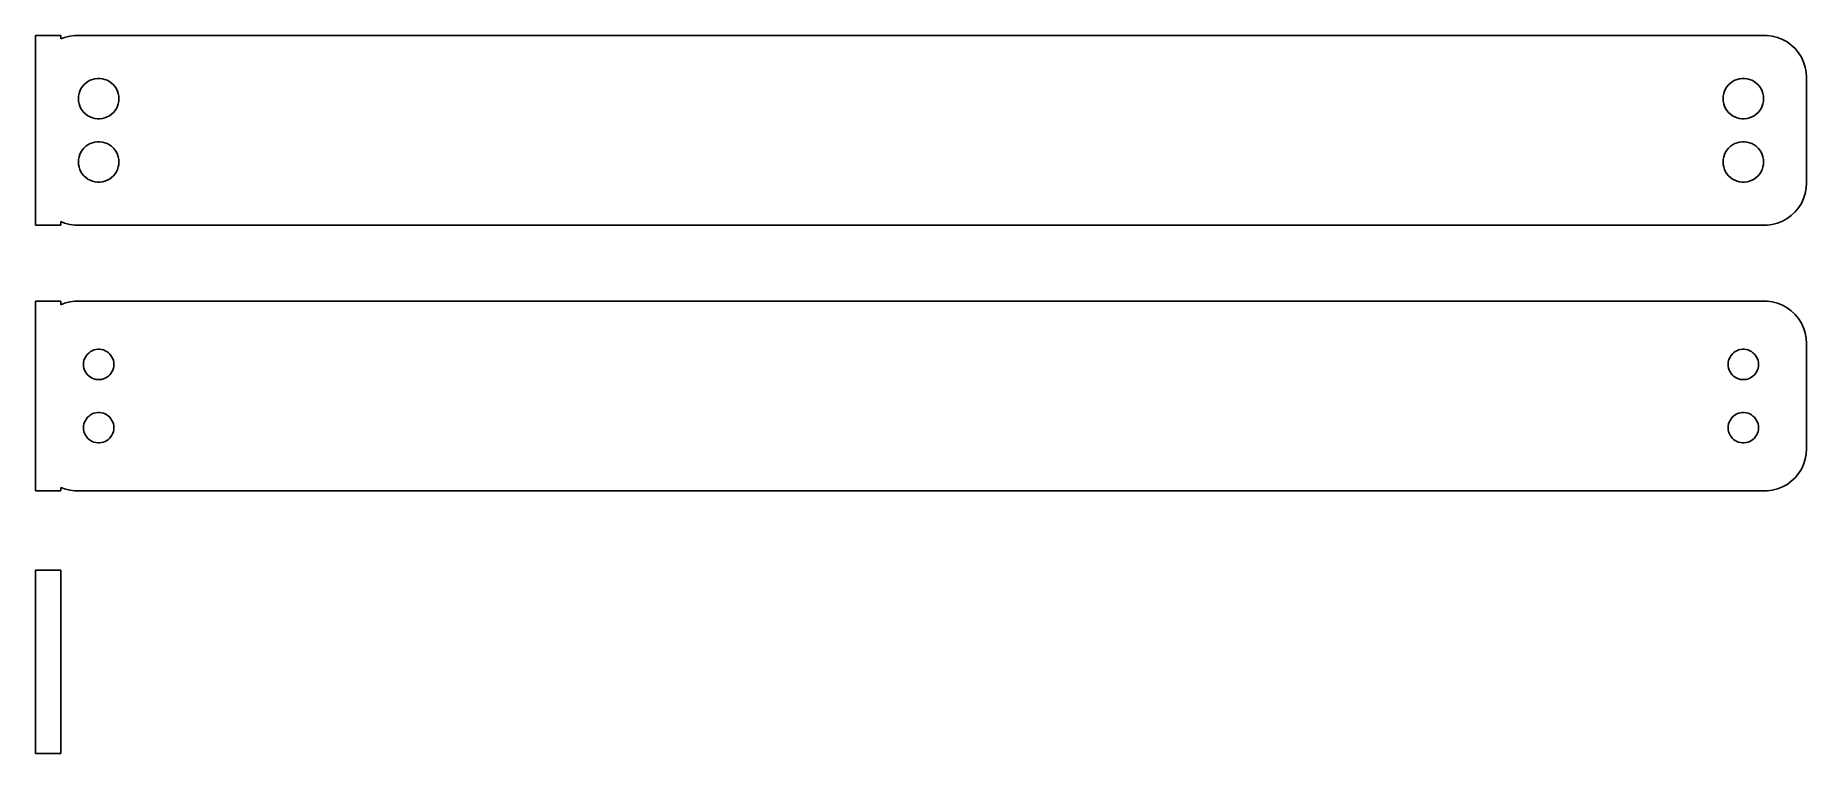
# Model space of a CAD drawing. Header units: metres. Extents: x -105 to 105, y -11 to 74.
import ezdxf

# ---------------------------------------------------------------- set-up
doc = ezdxf.new("R2010")
doc.units = ezdxf.units.M

msp = doc.modelspace()

# ---------------------------------------------------------------- linework, layer by layer
for p, q in [((-102, 74.2401), (-105, 74.2401)), ((-105, 74.2401), (-105, 51.7599)), ((-102, 73.8252), (-102, 74.2401)), ((-101.545, 74.0053), (-102, 73.8252)), ((-100.937, 74.1614), (-101.545, 74.0053)), ((-100.314, 74.2401), (-100.937, 74.1614)), ((100.314, 74.2401), (-100.314, 74.2401)), ((100.937, 74.1614), (100.314, 74.2401)), ((101.545, 74.0053), (100.937, 74.1614)), ((102.129, 73.7741), (101.545, 74.0053)), ((102.679, 73.4716), (102.129, 73.7741)), ((103.187, 73.1026), (102.679, 73.4716)), ((103.645, 72.6727), (103.187, 73.1026)), ((104.045, 72.1889), (103.645, 72.6727)), ((104.382, 71.6588), (104.045, 72.1889)), ((104.649, 71.0906), (104.382, 71.6588)), ((104.843, 70.4934), (104.649, 71.0906)), ((104.961, 69.8767), (104.843, 70.4934)), ((105, 69.25), (104.961, 69.8767)), ((-99.8811, 67.0508), (-99.8246, 67.3468)), ((-99.8246, 67.3468), (-99.7315, 67.6335)), ((-99.7315, 67.6335), (-99.6031, 67.9062)), ((-99.6031, 67.9062), (-99.4416, 68.1607)), ((-99.4416, 68.1607), (-99.2495, 68.3929)), ((-99.2495, 68.3929), (-99.0298, 68.5992)), ((-99.0298, 68.5992), (-98.786, 68.7764)), ((-98.786, 68.7764), (-98.5219, 68.9216)), ((-98.5219, 68.9216), (-98.2416, 69.0325)), ((-98.2416, 69.0325), (-97.9497, 69.1075)), ((-97.9497, 69.1075), (-97.6507, 69.1453)), ((-97.6507, 69.1453), (-97.3493, 69.1453)), ((-97.3493, 69.1453), (-97.0503, 69.1075)), ((-97.0503, 69.1075), (-96.7584, 69.0325)), ((-96.7584, 69.0325), (-96.4781, 68.9216)), ((-96.4781, 68.9216), (-96.214, 68.7764)), ((-96.214, 68.7764), (-95.9702, 68.5992)), ((-95.9702, 68.5992), (-95.7505, 68.3929)), ((-95.7505, 68.3929), (-95.5583, 68.1607)), ((-95.5583, 68.1607), (-95.3969, 67.9062)), ((-95.3969, 67.9062), (-95.2685, 67.6335)), ((-95.2685, 67.6335), (-95.1754, 67.3468)), ((-95.1754, 67.3468), (-95.1189, 67.0508)), ((95.1189, 67.0508), (95.1754, 67.3468)), ((95.1754, 67.3468), (95.2685, 67.6335)), ((95.2685, 67.6335), (95.3969, 67.9062)), ((95.3969, 67.9062), (95.5583, 68.1607)), ((95.5583, 68.1607), (95.7505, 68.3929)), ((95.7505, 68.3929), (95.9702, 68.5992)), ((95.9702, 68.5992), (96.214, 68.7764)), ((96.214, 68.7764), (96.4781, 68.9216)), ((96.4781, 68.9216), (96.7584, 69.0325)), ((96.7584, 69.0325), (97.0503, 69.1075)), ((97.0503, 69.1075), (97.3493, 69.1453)), ((97.3493, 69.1453), (97.6507, 69.1453)), ((97.6507, 69.1453), (97.9497, 69.1075)), ((97.9497, 69.1075), (98.2416, 69.0325)), ((98.2416, 69.0325), (98.5219, 68.9216)), ((98.5219, 68.9216), (98.786, 68.7764)), ((98.786, 68.7764), (99.0298, 68.5992)), ((99.0298, 68.5992), (99.2495, 68.3929)), ((99.2495, 68.3929), (99.4416, 68.1607)), ((99.4416, 68.1607), (99.6031, 67.9062)), ((99.6031, 67.9062), (99.7315, 67.6335)), ((99.7315, 67.6335), (99.8246, 67.3468)), ((99.8246, 67.3468), (99.8811, 67.0508)), ((105, 56.75), (105, 69.25)), ((-99.9, 66.75), (-99.8811, 67.0508)), ((-99.8811, 66.4492), (-99.9, 66.75)), ((-99.8246, 66.1531), (-99.8811, 66.4492)), ((-99.7315, 65.8665), (-99.8246, 66.1531)), ((-99.6031, 65.5938), (-99.7315, 65.8665)), ((-99.4416, 65.3393), (-99.6031, 65.5938)), ((-99.2495, 65.1071), (-99.4416, 65.3393)), ((-99.0298, 64.9008), (-99.2495, 65.1071)), ((-95.7505, 65.1071), (-95.9702, 64.9008)), ((-95.5583, 65.3393), (-95.7505, 65.1071)), ((-95.3969, 65.5938), (-95.5583, 65.3393)), ((-95.2685, 65.8665), (-95.3969, 65.5938)), ((-95.1754, 66.1531), (-95.2685, 65.8665)), ((-95.1189, 66.4492), (-95.1754, 66.1531)), ((-95.1189, 67.0508), (-95.1, 66.75)), ((-95.1, 66.75), (-95.1189, 66.4492)), ((95.1, 66.75), (95.1189, 67.0508)), ((95.1189, 66.4492), (95.1, 66.75)), ((95.1754, 66.1531), (95.1189, 66.4492)), ((95.2685, 65.8665), (95.1754, 66.1531)), ((95.3969, 65.5938), (95.2685, 65.8665)), ((95.5583, 65.3393), (95.3969, 65.5938)), ((95.7505, 65.1071), (95.5583, 65.3393)), ((95.9702, 64.9008), (95.7505, 65.1071)), ((99.2495, 65.1071), (99.0298, 64.9008)), ((99.4416, 65.3393), (99.2495, 65.1071)), ((99.6031, 65.5938), (99.4416, 65.3393)), ((99.7315, 65.8665), (99.6031, 65.5938)), ((99.8246, 66.1531), (99.7315, 65.8665)), ((99.8811, 66.4492), (99.8246, 66.1531)), ((99.8811, 67.0508), (99.9, 66.75)), ((99.9, 66.75), (99.8811, 66.4492)), ((-98.786, 64.7236), (-99.0298, 64.9008)), ((-98.5219, 64.5784), (-98.786, 64.7236)), ((-98.2416, 64.4675), (-98.5219, 64.5784)), ((-97.9497, 64.3925), (-98.2416, 64.4675)), ((-97.6507, 64.3547), (-97.9497, 64.3925)), ((-97.3493, 64.3547), (-97.6507, 64.3547)), ((-97.0503, 64.3925), (-97.3493, 64.3547)), ((-96.7584, 64.4675), (-97.0503, 64.3925)), ((-96.4781, 64.5784), (-96.7584, 64.4675)), ((-96.214, 64.7236), (-96.4781, 64.5784)), ((-95.9702, 64.9008), (-96.214, 64.7236)), ((96.214, 64.7236), (95.9702, 64.9008)), ((96.4781, 64.5784), (96.214, 64.7236)), ((96.7584, 64.4675), (96.4781, 64.5784)), ((97.0503, 64.3925), (96.7584, 64.4675)), ((97.3493, 64.3547), (97.0503, 64.3925)), ((97.6507, 64.3547), (97.3493, 64.3547)), ((97.9497, 64.3925), (97.6507, 64.3547)), ((98.2416, 64.4675), (97.9497, 64.3925)), ((98.5219, 64.5784), (98.2416, 64.4675)), ((98.786, 64.7236), (98.5219, 64.5784)), ((99.0298, 64.9008), (98.786, 64.7236)), ((-99.2495, 60.8929), (-99.0298, 61.0992)), ((-99.0298, 61.0992), (-98.786, 61.2764)), ((-98.786, 61.2764), (-98.5219, 61.4216)), ((-98.5219, 61.4216), (-98.2416, 61.5325)), ((-98.2416, 61.5325), (-97.9497, 61.6075)), ((-97.9497, 61.6075), (-97.6507, 61.6453)), ((-97.6507, 61.6453), (-97.3493, 61.6453)), ((-97.3493, 61.6453), (-97.0503, 61.6075)), ((-97.0503, 61.6075), (-96.7584, 61.5325)), ((-96.7584, 61.5325), (-96.4781, 61.4216)), ((-96.4781, 61.4216), (-96.214, 61.2764)), ((-96.214, 61.2764), (-95.9702, 61.0992)), ((-95.9702, 61.0992), (-95.7505, 60.8929)), ((95.7505, 60.8929), (95.9702, 61.0992)), ((95.9702, 61.0992), (96.214, 61.2764)), ((96.214, 61.2764), (96.4781, 61.4216)), ((96.4781, 61.4216), (96.7584, 61.5325)), ((96.7584, 61.5325), (97.0503, 61.6075)), ((97.0503, 61.6075), (97.3493, 61.6453)), ((97.3493, 61.6453), (97.6507, 61.6453)), ((97.6507, 61.6453), (97.9497, 61.6075)), ((97.9497, 61.6075), (98.2416, 61.5325)), ((98.2416, 61.5325), (98.5219, 61.4216)), ((98.5219, 61.4216), (98.786, 61.2764)), ((98.786, 61.2764), (99.0298, 61.0992)), ((99.0298, 61.0992), (99.2495, 60.8929)), ((-99.9, 59.25), (-99.8811, 59.5508)), ((-99.8811, 58.9492), (-99.9, 59.25)), ((-99.8811, 59.5508), (-99.8246, 59.8469)), ((-99.8246, 58.6532), (-99.8811, 58.9492)), ((-99.8246, 59.8469), (-99.7315, 60.1335)), ((-99.7315, 60.1335), (-99.6031, 60.4062)), ((-99.6031, 60.4062), (-99.4416, 60.6607)), ((-99.4416, 60.6607), (-99.2495, 60.8929)), ((-95.7505, 60.8929), (-95.5583, 60.6607)), ((-95.5583, 60.6607), (-95.3969, 60.4062)), ((-95.3969, 60.4062), (-95.2685, 60.1335)), ((-95.2685, 60.1335), (-95.1754, 59.8469)), ((-95.1754, 59.8469), (-95.1189, 59.5508)), ((-95.1189, 58.9492), (-95.1754, 58.6532)), ((-95.1189, 59.5508), (-95.1, 59.25)), ((-95.1, 59.25), (-95.1189, 58.9492)), ((95.1, 59.25), (95.1189, 59.5508)), ((95.1189, 58.9492), (95.1, 59.25)), ((95.1189, 59.5508), (95.1754, 59.8469)), ((95.1754, 58.6532), (95.1189, 58.9492)), ((95.1754, 59.8469), (95.2685, 60.1335)), ((95.2685, 60.1335), (95.3969, 60.4062)), ((95.3969, 60.4062), (95.5583, 60.6607)), ((95.5583, 60.6607), (95.7505, 60.8929)), ((99.2495, 60.8929), (99.4416, 60.6607)), ((99.4416, 60.6607), (99.6031, 60.4062)), ((99.6031, 60.4062), (99.7315, 60.1335)), ((99.7315, 60.1335), (99.8246, 59.8469)), ((99.8246, 59.8469), (99.8811, 59.5508)), ((99.8811, 58.9492), (99.8246, 58.6532)), ((99.8811, 59.5508), (99.9, 59.25)), ((99.9, 59.25), (99.8811, 58.9492)), ((-99.7315, 58.3665), (-99.8246, 58.6532)), ((-99.6031, 58.0938), (-99.7315, 58.3665)), ((-99.4416, 57.8393), (-99.6031, 58.0938)), ((-99.2495, 57.6071), (-99.4416, 57.8393)), ((-99.0298, 57.4008), (-99.2495, 57.6071)), ((-98.786, 57.2236), (-99.0298, 57.4008)), ((-98.5219, 57.0784), (-98.786, 57.2236)), ((-98.2416, 56.9675), (-98.5219, 57.0784)), ((-97.9497, 56.8925), (-98.2416, 56.9675)), ((-97.6507, 56.8547), (-97.9497, 56.8925)), ((-97.3493, 56.8547), (-97.6507, 56.8547)), ((-97.0503, 56.8925), (-97.3493, 56.8547)), ((-96.7584, 56.9675), (-97.0503, 56.8925)), ((-96.4781, 57.0784), (-96.7584, 56.9675)), ((-96.214, 57.2236), (-96.4781, 57.0784)), ((-95.9702, 57.4008), (-96.214, 57.2236)), ((-95.7505, 57.6071), (-95.9702, 57.4008)), ((-95.5583, 57.8393), (-95.7505, 57.6071)), ((-95.3969, 58.0938), (-95.5583, 57.8393)), ((-95.2685, 58.3665), (-95.3969, 58.0938)), ((-95.1754, 58.6532), (-95.2685, 58.3665)), ((95.2685, 58.3665), (95.1754, 58.6532)), ((95.3969, 58.0938), (95.2685, 58.3665)), ((95.5583, 57.8393), (95.3969, 58.0938)), ((95.7505, 57.6071), (95.5583, 57.8393)), ((95.9702, 57.4008), (95.7505, 57.6071)), ((96.214, 57.2236), (95.9702, 57.4008)), ((96.4781, 57.0784), (96.214, 57.2236)), ((96.7584, 56.9675), (96.4781, 57.0784)), ((97.0503, 56.8925), (96.7584, 56.9675)), ((97.3493, 56.8547), (97.0503, 56.8925)), ((97.6507, 56.8547), (97.3493, 56.8547)), ((97.9497, 56.8925), (97.6507, 56.8547)), ((98.2416, 56.9675), (97.9497, 56.8925)), ((98.5219, 57.0784), (98.2416, 56.9675)), ((98.786, 57.2236), (98.5219, 57.0784)), ((99.0298, 57.4008), (98.786, 57.2236)), ((99.2495, 57.6071), (99.0298, 57.4008)), ((99.4416, 57.8393), (99.2495, 57.6071)), ((99.6031, 58.0938), (99.4416, 57.8393)), ((99.7315, 58.3665), (99.6031, 58.0938)), ((99.8246, 58.6532), (99.7315, 58.3665)), ((104.961, 56.1233), (105, 56.75)), ((104.382, 54.3412), (104.649, 54.9094)), ((104.649, 54.9094), (104.843, 55.5066)), ((104.843, 55.5066), (104.961, 56.1233)), ((102.129, 52.2259), (102.679, 52.5284)), ((102.679, 52.5284), (103.187, 52.8974)), ((103.187, 52.8974), (103.645, 53.3273)), ((103.645, 53.3273), (104.045, 53.8111)), ((104.045, 53.8111), (104.382, 54.3412)), ((-105, 51.7599), (-102, 51.7599)), ((-102, 52.1748), (-101.545, 51.9947)), ((-102, 51.7599), (-102, 52.1748)), ((-101.545, 51.9947), (-100.937, 51.8386)), ((-100.937, 51.8386), (-100.314, 51.7599)), ((-100.314, 51.7599), (100.314, 51.7599)), ((100.314, 51.7599), (100.937, 51.8386)), ((100.937, 51.8386), (101.545, 51.9947)), ((101.545, 51.9947), (102.129, 52.2259)), ((-102, 42.7401), (-105, 42.7401)), ((-105, 42.7401), (-105, 20.2599)), ((-102, 42.3252), (-102, 42.7401)), ((-101.545, 42.5053), (-102, 42.3252)), ((-100.937, 42.6614), (-101.545, 42.5053)), ((-100.314, 42.7401), (-100.937, 42.6614)), ((100.314, 42.7401), (-100.314, 42.7401)), ((100.937, 42.6614), (100.314, 42.7401)), ((101.545, 42.5053), (100.937, 42.6614)), ((102.129, 42.2741), (101.545, 42.5053)), ((102.679, 41.9716), (102.129, 42.2741)), ((103.187, 41.6026), (102.679, 41.9716)), ((103.645, 41.1727), (103.187, 41.6026)), ((104.045, 40.6889), (103.645, 41.1727)), ((104.382, 40.1588), (104.045, 40.6889)), ((104.649, 39.5906), (104.382, 40.1588)), ((104.843, 38.9934), (104.649, 39.5906)), ((104.961, 38.3767), (104.843, 38.9934)), ((105, 37.75), (104.961, 38.3767)), ((-99.2434, 35.6976), (-99.1736, 35.9126)), ((-99.1736, 35.9126), (-99.0773, 36.1171)), ((-99.0773, 36.1171), (-98.9562, 36.308)), ((-98.9562, 36.308), (-98.8121, 36.4822)), ((-98.8121, 36.4822), (-98.6474, 36.6369)), ((-98.6474, 36.6369), (-98.4645, 36.7698)), ((-98.4645, 36.7698), (-98.2664, 36.8787)), ((-98.2664, 36.8787), (-98.0562, 36.9619)), ((-98.0562, 36.9619), (-97.8373, 37.0181)), ((-97.8373, 37.0181), (-97.613, 37.0464)), ((-97.613, 37.0464), (-97.387, 37.0464)), ((-97.387, 37.0464), (-97.1627, 37.0181)), ((-97.1627, 37.0181), (-96.9438, 36.9619)), ((-96.9438, 36.9619), (-96.7336, 36.8787)), ((-96.7336, 36.8787), (-96.5355, 36.7698)), ((-96.5355, 36.7698), (-96.3526, 36.6369)), ((-96.3526, 36.6369), (-96.1879, 36.4822)), ((-96.1879, 36.4822), (-96.0438, 36.308)), ((-96.0438, 36.308), (-95.9226, 36.1171)), ((-95.9226, 36.1171), (-95.8264, 35.9126)), ((-95.8264, 35.9126), (-95.7565, 35.6976)), ((95.7565, 35.6976), (95.8264, 35.9126)), ((95.8264, 35.9126), (95.9226, 36.1171)), ((95.9226, 36.1171), (96.0438, 36.308)), ((96.0438, 36.308), (96.1879, 36.4822)), ((96.1879, 36.4822), (96.3526, 36.6369)), ((96.3526, 36.6369), (96.5355, 36.7698)), ((96.5355, 36.7698), (96.7336, 36.8787)), ((96.7336, 36.8787), (96.9438, 36.9619)), ((96.9438, 36.9619), (97.1627, 37.0181)), ((97.1627, 37.0181), (97.387, 37.0464)), ((97.387, 37.0464), (97.613, 37.0464)), ((97.613, 37.0464), (97.8373, 37.0181)), ((97.8373, 37.0181), (98.0562, 36.9619)), ((98.0562, 36.9619), (98.2664, 36.8787)), ((98.2664, 36.8787), (98.4645, 36.7698)), ((98.4645, 36.7698), (98.6474, 36.6369)), ((98.6474, 36.6369), (98.8121, 36.4822)), ((98.8121, 36.4822), (98.9562, 36.308)), ((98.9562, 36.308), (99.0773, 36.1171)), ((99.0773, 36.1171), (99.1736, 35.9126)), ((99.1736, 35.9126), (99.2434, 35.6976)), ((105, 25.25), (105, 37.75)), ((-99.3, 35.25), (-99.2858, 35.4756)), ((-99.2858, 35.0244), (-99.3, 35.25)), ((-99.2858, 35.4756), (-99.2434, 35.6976)), ((-99.2434, 34.8024), (-99.2858, 35.0244)), ((-99.1736, 34.5874), (-99.2434, 34.8024)), ((-99.0773, 34.3828), (-99.1736, 34.5874)), ((-98.9562, 34.192), (-99.0773, 34.3828)), ((-98.8121, 34.0178), (-98.9562, 34.192)), ((-98.6474, 33.8631), (-98.8121, 34.0178)), ((-98.4645, 33.7302), (-98.6474, 33.8631)), ((-98.2664, 33.6213), (-98.4645, 33.7302)), ((-98.0562, 33.5381), (-98.2664, 33.6213)), ((-96.7336, 33.6213), (-96.9438, 33.5381)), ((-96.5355, 33.7302), (-96.7336, 33.6213)), ((-96.3526, 33.8631), (-96.5355, 33.7302)), ((-96.1879, 34.0178), (-96.3526, 33.8631)), ((-96.0438, 34.192), (-96.1879, 34.0178)), ((-95.9226, 34.3828), (-96.0438, 34.192)), ((-95.8264, 34.5874), (-95.9226, 34.3828)), ((-95.7565, 34.8024), (-95.8264, 34.5874)), ((-95.7565, 35.6976), (-95.7142, 35.4756)), ((-95.7142, 35.0244), (-95.7565, 34.8024)), ((-95.7142, 35.4756), (-95.7, 35.25)), ((-95.7, 35.25), (-95.7142, 35.0244)), ((95.7, 35.25), (95.7142, 35.4756)), ((95.7142, 35.0244), (95.7, 35.25)), ((95.7142, 35.4756), (95.7565, 35.6976)), ((95.7565, 34.8024), (95.7142, 35.0244)), ((95.8264, 34.5874), (95.7565, 34.8024)), ((95.9226, 34.3828), (95.8264, 34.5874)), ((96.0438, 34.192), (95.9226, 34.3828)), ((96.1879, 34.0178), (96.0438, 34.192)), ((96.3526, 33.8631), (96.1879, 34.0178)), ((96.5355, 33.7302), (96.3526, 33.8631)), ((96.7336, 33.6213), (96.5355, 33.7302)), ((96.9438, 33.5381), (96.7336, 33.6213)), ((98.2664, 33.6213), (98.0562, 33.5381)), ((98.4645, 33.7302), (98.2664, 33.6213)), ((98.6474, 33.8631), (98.4645, 33.7302)), ((98.8121, 34.0178), (98.6474, 33.8631)), ((98.9562, 34.192), (98.8121, 34.0178)), ((99.0773, 34.3828), (98.9562, 34.192)), ((99.1736, 34.5874), (99.0773, 34.3828)), ((99.2434, 34.8024), (99.1736, 34.5874)), ((99.2434, 35.6976), (99.2858, 35.4756)), ((99.2858, 35.0244), (99.2434, 34.8024)), ((99.2858, 35.4756), (99.3, 35.25)), ((99.3, 35.25), (99.2858, 35.0244)), ((-97.8373, 33.4819), (-98.0562, 33.5381)), ((-97.613, 33.4536), (-97.8373, 33.4819)), ((-97.387, 33.4536), (-97.613, 33.4536)), ((-97.1627, 33.4819), (-97.387, 33.4536)), ((-96.9438, 33.5381), (-97.1627, 33.4819)), ((97.1627, 33.4819), (96.9438, 33.5381)), ((97.387, 33.4536), (97.1627, 33.4819)), ((97.613, 33.4536), (97.387, 33.4536)), ((97.8373, 33.4819), (97.613, 33.4536)), ((98.0562, 33.5381), (97.8373, 33.4819)), ((-98.2664, 29.3787), (-98.0562, 29.4619)), ((-98.0562, 29.4619), (-97.8373, 29.5181)), ((-97.8373, 29.5181), (-97.613, 29.5464)), ((-97.613, 29.5464), (-97.387, 29.5464)), ((-97.387, 29.5464), (-97.1627, 29.5181)), ((-97.1627, 29.5181), (-96.9438, 29.4619)), ((-96.9438, 29.4619), (-96.7336, 29.3787)), ((96.7336, 29.3787), (96.9438, 29.4619)), ((96.9438, 29.4619), (97.1627, 29.5181)), ((97.1627, 29.5181), (97.387, 29.5464)), ((97.387, 29.5464), (97.613, 29.5464)), ((97.613, 29.5464), (97.8373, 29.5181)), ((97.8373, 29.5181), (98.0562, 29.4619)), ((98.0562, 29.4619), (98.2664, 29.3787)), ((-99.3, 27.75), (-99.2858, 27.9756)), ((-99.2858, 27.5244), (-99.3, 27.75)), ((-99.2858, 27.9756), (-99.2434, 28.1976)), ((-99.2434, 27.3024), (-99.2858, 27.5244)), ((-99.2434, 28.1976), (-99.1736, 28.4126)), ((-99.1736, 27.0874), (-99.2434, 27.3024)), ((-99.1736, 28.4126), (-99.0773, 28.6172)), ((-99.0773, 28.6172), (-98.9562, 28.808)), ((-98.9562, 28.808), (-98.8121, 28.9822)), ((-98.8121, 28.9822), (-98.6474, 29.1369)), ((-98.6474, 29.1369), (-98.4645, 29.2698)), ((-98.4645, 29.2698), (-98.2664, 29.3787)), ((-96.7336, 29.3787), (-96.5355, 29.2698)), ((-96.5355, 29.2698), (-96.3526, 29.1369)), ((-96.3526, 29.1369), (-96.1879, 28.9822)), ((-96.1879, 28.9822), (-96.0438, 28.808)), ((-96.0438, 28.808), (-95.9226, 28.6172)), ((-95.9226, 28.6172), (-95.8264, 28.4126)), ((-95.8264, 28.4126), (-95.7565, 28.1976)), ((-95.7565, 27.3024), (-95.8264, 27.0874)), ((-95.7565, 28.1976), (-95.7142, 27.9756)), ((-95.7142, 27.5244), (-95.7565, 27.3024)), ((-95.7142, 27.9756), (-95.7, 27.75)), ((-95.7, 27.75), (-95.7142, 27.5244)), ((95.7, 27.75), (95.7142, 27.9756)), ((95.7142, 27.5244), (95.7, 27.75)), ((95.7142, 27.9756), (95.7565, 28.1976)), ((95.7565, 27.3024), (95.7142, 27.5244)), ((95.7565, 28.1976), (95.8264, 28.4126)), ((95.8264, 27.0874), (95.7565, 27.3024)), ((95.8264, 28.4126), (95.9226, 28.6172)), ((95.9226, 28.6172), (96.0438, 28.808)), ((96.0438, 28.808), (96.1879, 28.9822)), ((96.1879, 28.9822), (96.3526, 29.1369)), ((96.3526, 29.1369), (96.5355, 29.2698)), ((96.5355, 29.2698), (96.7336, 29.3787)), ((98.2664, 29.3787), (98.4645, 29.2698)), ((98.4645, 29.2698), (98.6474, 29.1369)), ((98.6474, 29.1369), (98.8121, 28.9822)), ((98.8121, 28.9822), (98.9562, 28.808)), ((98.9562, 28.808), (99.0773, 28.6172)), ((99.0773, 28.6172), (99.1736, 28.4126)), ((99.1736, 28.4126), (99.2434, 28.1976)), ((99.2434, 27.3024), (99.1736, 27.0874)), ((99.2434, 28.1976), (99.2858, 27.9756)), ((99.2858, 27.5244), (99.2434, 27.3024)), ((99.2858, 27.9756), (99.3, 27.75)), ((99.3, 27.75), (99.2858, 27.5244)), ((-99.0773, 26.8829), (-99.1736, 27.0874)), ((-98.9562, 26.692), (-99.0773, 26.8829)), ((-98.8121, 26.5178), (-98.9562, 26.692)), ((-98.6474, 26.3631), (-98.8121, 26.5178)), ((-98.4645, 26.2302), (-98.6474, 26.3631)), ((-98.2664, 26.1213), (-98.4645, 26.2302)), ((-98.0562, 26.0381), (-98.2664, 26.1213)), ((-97.8373, 25.9819), (-98.0562, 26.0381)), ((-97.613, 25.9536), (-97.8373, 25.9819)), ((-97.387, 25.9536), (-97.613, 25.9536)), ((-97.1627, 25.9819), (-97.387, 25.9536)), ((-96.9438, 26.0381), (-97.1627, 25.9819)), ((-96.7336, 26.1213), (-96.9438, 26.0381)), ((-96.5355, 26.2302), (-96.7336, 26.1213)), ((-96.3526, 26.3631), (-96.5355, 26.2302)), ((-96.1879, 26.5178), (-96.3526, 26.3631)), ((-96.0438, 26.692), (-96.1879, 26.5178)), ((-95.9226, 26.8829), (-96.0438, 26.692)), ((-95.8264, 27.0874), (-95.9226, 26.8829)), ((95.9226, 26.8829), (95.8264, 27.0874)), ((96.0438, 26.692), (95.9226, 26.8829)), ((96.1879, 26.5178), (96.0438, 26.692)), ((96.3526, 26.3631), (96.1879, 26.5178)), ((96.5355, 26.2302), (96.3526, 26.3631)), ((96.7336, 26.1213), (96.5355, 26.2302)), ((96.9438, 26.0381), (96.7336, 26.1213)), ((97.1627, 25.9819), (96.9438, 26.0381)), ((97.387, 25.9536), (97.1627, 25.9819)), ((97.613, 25.9536), (97.387, 25.9536)), ((97.8373, 25.9819), (97.613, 25.9536)), ((98.0562, 26.0381), (97.8373, 25.9819)), ((98.2664, 26.1213), (98.0562, 26.0381)), ((98.4645, 26.2302), (98.2664, 26.1213)), ((98.6474, 26.3631), (98.4645, 26.2302)), ((98.8121, 26.5178), (98.6474, 26.3631)), ((98.9562, 26.692), (98.8121, 26.5178)), ((99.0773, 26.8829), (98.9562, 26.692)), ((99.1736, 27.0874), (99.0773, 26.8829)), ((104.961, 24.6233), (105, 25.25)), ((104.382, 22.8412), (104.649, 23.4094)), ((104.649, 23.4094), (104.843, 24.0066)), ((104.843, 24.0066), (104.961, 24.6233)), ((102.129, 20.7259), (102.679, 21.0284)), ((102.679, 21.0284), (103.187, 21.3974)), ((103.187, 21.3974), (103.645, 21.8273)), ((103.645, 21.8273), (104.045, 22.3111)), ((104.045, 22.3111), (104.382, 22.8412)), ((-105, 20.2599), (-102, 20.2599)), ((-102, 20.6748), (-101.545, 20.4947)), ((-102, 20.2599), (-102, 20.6748)), ((-101.545, 20.4947), (-100.937, 20.3386)), ((-100.937, 20.3386), (-100.314, 20.2599)), ((-100.314, 20.2599), (100.314, 20.2599)), ((100.314, 20.2599), (100.937, 20.3386)), ((100.937, 20.3386), (101.545, 20.4947)), ((101.545, 20.4947), (102.129, 20.7259)), ((-102, 10.8648), (-105, 10.8648)), ((-105, 10.8648), (-105, -10.8648)), ((-102, -10.8648), (-102, 10.8648)), ((-105, -10.8648), (-102, -10.8648))]:
    msp.add_line(p, q)

doc.saveas('drawing.dxf')
